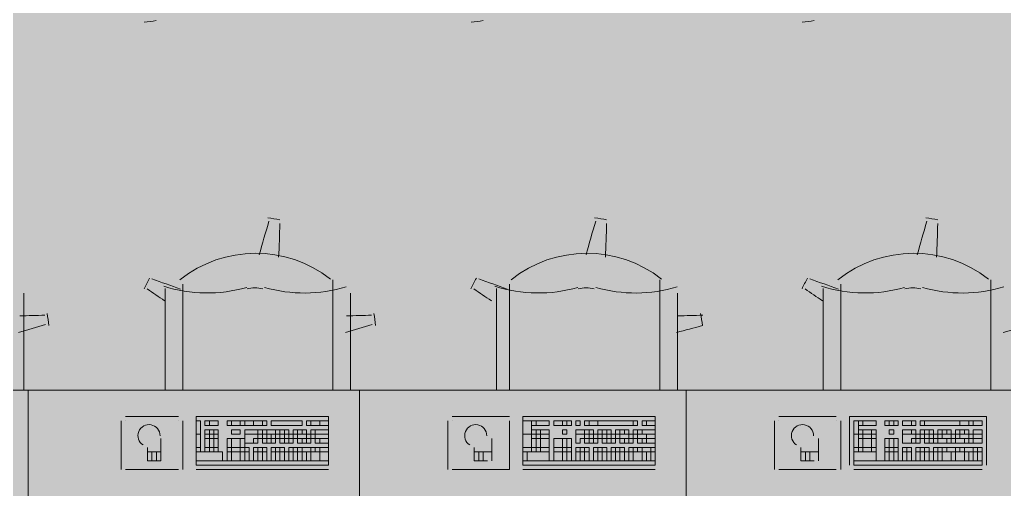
# Model space of a CAD drawing. Header units: millimetres. Extents: x 0 to 90.2, y 0 to 62.5.
# Drawn here: x 66.864 to 70.208, y 40.351 to 41.947 of the extents above; entities that cross this region are included whole.
import ezdxf

# ---------------------------------------------------------------- set-up
doc = ezdxf.new("R2010")
doc.units = ezdxf.units.MM
doc.layers.add('PDF_014405$FT-FIXFIT', color=7, linetype='Continuous')
doc.layers.add('PDF_014405$HL-TMP', color=7, linetype='Continuous', true_color=0xe6db59)

msp = doc.modelspace()

# ---------------------------------------------------------------- linework, layer by layer
at = {"layer": 'PDF_014405$FT-FIXFIT', "lineweight": 0}
for points in [[(67.4179, 40.6879), (67.4179, 41.0479)], [(67.9278, 41.0629), (67.9278, 40.6879)], [(68.5278, 40.6879), (68.5278, 41.0479)], [(69.0377, 41.0629), (69.0377, 40.6879)], [(69.6527, 40.6879), (69.6527, 41.0479)], [(70.1626, 41.0629), (70.1626, 40.6879)], [(66.8779, 40.6879), (66.8779, 41.0179)], [(67.3579, 41.0329), (67.3579, 40.6879)], [(67.9878, 40.6879), (67.9878, 41.0179)], [(68.4828, 41.0329), (68.4828, 40.6879)], [(69.0977, 40.6879), (69.0977, 41.0179)], [(69.5927, 41.0329), (69.5927, 40.6879)], [(67.2079, 40.5829), (67.2079, 40.4179)], [(67.4029, 40.5979), (67.2229, 40.5979)], [(67.2229, 40.5829), (67.2229, 40.5829)], [(67.4029, 40.5829), (67.4029, 40.5829)], [(67.4179, 40.4179), (67.4179, 40.5829)], [(67.9128, 40.4329), (67.9128, 40.5979), (67.4629, 40.5979), (67.4629, 40.4329)], [(68.3178, 40.5829), (68.3178, 40.4179)], [(68.5278, 40.5979), (68.3328, 40.5979)], [(68.3328, 40.5829), (68.3328, 40.5829)], [(68.3328, 40.4179), (68.5278, 40.4179), (68.5278, 40.5829)], [(69.0227, 40.4329), (69.0227, 40.5979), (68.5728, 40.5979), (68.5728, 40.4329)], [(69.4277, 40.5829), (69.4277, 40.4179)], [(69.6377, 40.5979), (69.4427, 40.5979)], [(69.4427, 40.5829), (69.4427, 40.5829)], [(69.6377, 40.5829), (69.6377, 40.5829)], [(69.6527, 40.4179), (69.6527, 40.5829)], [(70.1476, 40.4329), (70.1476, 40.5979), (69.6827, 40.5979), (69.6827, 40.4329)], [(67.2979, 40.4929), (67.2979, 40.4479), (67.3429, 40.4479), (67.3429, 40.5229)], [(68.4678, 40.4479), (68.4678, 40.5229)], [(69.5777, 40.4479), (69.5777, 40.5229)], [(67.3429, 40.4779), (67.2979, 40.4779)], [(67.3129, 40.4779), (67.3129, 40.4479)], [(67.3279, 40.4779), (67.3279, 40.4479)], [(68.4078, 40.4929), (68.4078, 40.4479), (68.4528, 40.4479)], [(68.4678, 40.4779), (68.4078, 40.4779)], [(68.4228, 40.4779), (68.4228, 40.4479)], [(68.4378, 40.4779), (68.4378, 40.4479)], [(69.5177, 40.4929), (69.5177, 40.4479), (69.5627, 40.4479)], [(69.5777, 40.4779), (69.5177, 40.4779)], [(69.5327, 40.4779), (69.5327, 40.4479)], [(69.5477, 40.4779), (69.5477, 40.4479)], [(67.2229, 40.4179), (67.2229, 40.4179)], [(67.2229, 40.4179), (67.4029, 40.4179)], [(67.4629, 40.4179), (67.9128, 40.4179)], [(68.3328, 40.4179), (68.3328, 40.4179)], [(68.5728, 40.4179), (69.0227, 40.4179)], [(69.4427, 40.4179), (69.4427, 40.4179)], [(69.4427, 40.4179), (69.6377, 40.4179)], [(69.6977, 40.4329), (69.6977, 40.4329)], [(69.6977, 40.4179), (70.1326, 40.4179)], [(70.1326, 40.4329), (70.1326, 40.4329)]]:
    msp.add_lwpolyline(points, dxfattribs=at)
msp.add_lwpolyline([(69.0949, 40.8841, 0.00719), (69.1828, 40.9071, 0.025003), (69.1764, 40.9478)], format="xyb", dxfattribs=at)
for points in [[(65.783, 40.6879), (66.8929, 40.6879), (66.8929, 39.473), (65.783, 39.473)], [(66.8929, 40.6879), (68.0178, 40.6879), (68.0178, 39.473), (66.8929, 39.473)], [(68.0178, 40.6879), (69.1277, 40.6879), (69.1277, 39.473), (68.0178, 39.473)], [(69.1277, 40.6879), (70.2376, 40.6879), (70.2376, 39.473), (69.1277, 39.473)], [(67.4779, 40.5829), (67.4629, 40.5829), (67.4629, 40.5379), (67.4779, 40.5379)], [(67.5079, 40.5829), (67.4929, 40.5829), (67.4929, 40.5679), (67.5079, 40.5679)], [(67.5379, 40.5829), (67.5079, 40.5829), (67.5079, 40.5679), (67.5379, 40.5679)], [(67.5829, 40.5829), (67.5679, 40.5829), (67.5679, 40.5679), (67.5829, 40.5679)], [(67.6129, 40.5829), (67.5829, 40.5829), (67.5829, 40.5679), (67.6129, 40.5679)], [(67.6279, 40.5829), (67.6129, 40.5829), (67.6129, 40.5679), (67.6279, 40.5679)], [(67.6279, 40.5829), (67.6579, 40.5829), (67.6579, 40.5679), (67.6279, 40.5679)], [(67.6579, 40.5829), (67.6879, 40.5829), (67.6879, 40.5679), (67.6579, 40.5679)], [(67.6879, 40.5829), (67.7029, 40.5829), (67.7029, 40.5679), (67.6879, 40.5679)], [(67.8228, 40.5829), (67.7179, 40.5829), (67.7179, 40.5679), (67.8228, 40.5679)], [(67.8528, 40.5829), (67.8378, 40.5829), (67.8378, 40.5679), (67.8528, 40.5679)], [(67.8828, 40.5829), (67.8528, 40.5829), (67.8528, 40.5679), (67.8828, 40.5679)], [(67.9128, 40.5829), (67.8828, 40.5829), (67.8828, 40.5679), (67.9128, 40.5679)], [(68.6028, 40.5829), (68.5728, 40.5829), (68.5728, 40.5379), (68.6028, 40.5379)], [(68.6178, 40.5829), (68.6028, 40.5829), (68.6028, 40.5679), (68.6178, 40.5679)], [(68.6628, 40.5829), (68.6178, 40.5829), (68.6178, 40.5679), (68.6628, 40.5679)], [(68.7078, 40.5829), (68.6778, 40.5829), (68.6778, 40.5679), (68.7078, 40.5679)], [(68.7228, 40.5829), (68.7078, 40.5829), (68.7078, 40.5679), (68.7228, 40.5679)], [(68.7378, 40.5829), (68.7228, 40.5829), (68.7228, 40.5679), (68.7378, 40.5679)], [(68.7528, 40.5829), (68.7678, 40.5829), (68.7678, 40.5679), (68.7528, 40.5679)], [(68.7828, 40.5829), (68.7978, 40.5829), (68.7978, 40.5679), (68.7828, 40.5679)], [(68.7978, 40.5829), (68.8278, 40.5829), (68.8278, 40.5679), (68.7978, 40.5679)], [(68.9477, 40.5829), (68.8278, 40.5829), (68.8278, 40.5679), (68.9477, 40.5679)], [(68.9627, 40.5829), (68.9477, 40.5829), (68.9477, 40.5679), (68.9627, 40.5679)], [(68.9927, 40.5829), (68.9777, 40.5829), (68.9777, 40.5679), (68.9927, 40.5679)], [(69.0227, 40.5829), (68.9927, 40.5829), (68.9927, 40.5679), (69.0227, 40.5679)], [(69.7127, 40.5829), (69.6977, 40.5829), (69.6977, 40.5379), (69.7127, 40.5379)], [(69.7277, 40.5829), (69.7127, 40.5829), (69.7127, 40.5679), (69.7277, 40.5679)], [(69.7727, 40.5829), (69.7277, 40.5829), (69.7277, 40.5679), (69.7727, 40.5679)], [(69.8177, 40.5829), (69.8027, 40.5829), (69.8027, 40.5679), (69.8177, 40.5679)], [(69.8327, 40.5829), (69.8177, 40.5829), (69.8177, 40.5679), (69.8327, 40.5679)], [(69.8477, 40.5829), (69.8327, 40.5829), (69.8327, 40.5679), (69.8477, 40.5679)], [(69.8627, 40.5829), (69.8927, 40.5829), (69.8927, 40.5679), (69.8627, 40.5679)], [(69.8927, 40.5829), (69.9077, 40.5829), (69.9077, 40.5679), (69.8927, 40.5679)], [(69.9227, 40.5829), (69.9377, 40.5829), (69.9377, 40.5679), (69.9227, 40.5679)], [(70.0576, 40.5829), (69.9377, 40.5829), (69.9377, 40.5679), (70.0576, 40.5679)], [(70.0876, 40.5829), (70.0576, 40.5829), (70.0576, 40.5679), (70.0876, 40.5679)], [(70.1026, 40.5829), (70.0876, 40.5829), (70.0876, 40.5679), (70.1026, 40.5679)], [(70.1326, 40.5829), (70.1026, 40.5829), (70.1026, 40.5679), (70.1326, 40.5679)], [(67.4779, 40.5379), (67.4629, 40.5379), (67.4629, 40.4929), (67.4779, 40.4929)], [(67.5079, 40.5529), (67.4929, 40.5529), (67.4929, 40.5379), (67.5079, 40.5379)], [(67.5079, 40.5379), (67.4929, 40.5379), (67.4929, 40.5229), (67.5079, 40.5229)], [(67.5229, 40.5529), (67.5079, 40.5529), (67.5079, 40.5379), (67.5229, 40.5379)], [(67.5229, 40.5379), (67.5079, 40.5379), (67.5079, 40.5229), (67.5229, 40.5229)], [(67.5379, 40.5529), (67.5229, 40.5529), (67.5229, 40.5379), (67.5379, 40.5379)], [(67.5379, 40.5379), (67.5229, 40.5379), (67.5229, 40.5229), (67.5379, 40.5229)], [(67.6129, 40.5529), (67.5829, 40.5529), (67.5829, 40.5379), (67.6129, 40.5379)], [(67.6729, 40.5529), (67.6279, 40.5529), (67.6279, 40.5379), (67.6729, 40.5379)], [(67.6579, 40.5379), (67.6279, 40.5379), (67.6279, 40.5079), (67.6579, 40.5079), (67.6579, 40.5229), (67.6729, 40.5229), (67.6729, 40.5379)], [(67.6879, 40.5529), (67.6729, 40.5529), (67.6729, 40.5379), (67.6879, 40.5379)], [(67.6879, 40.5379), (67.6729, 40.5379), (67.6729, 40.5229), (67.6879, 40.5229)], [(67.7029, 40.5529), (67.6879, 40.5529), (67.6879, 40.5379), (67.7029, 40.5379)], [(67.7329, 40.5529), (67.7029, 40.5529), (67.7029, 40.5379), (67.7329, 40.5379)], [(67.7179, 40.5379), (67.7029, 40.5379), (67.7029, 40.5229), (67.7179, 40.5229)], [(67.7329, 40.5379), (67.7179, 40.5379), (67.7179, 40.5229), (67.7329, 40.5229)], [(67.7478, 40.5529), (67.7329, 40.5529), (67.7329, 40.5379), (67.7478, 40.5379)], [(67.7478, 40.5379), (67.7329, 40.5379), (67.7329, 40.5229), (67.7478, 40.5229)], [(67.7628, 40.5529), (67.7478, 40.5529), (67.7478, 40.5379), (67.7628, 40.5379)], [(67.7778, 40.5529), (67.7628, 40.5529), (67.7628, 40.5379), (67.7778, 40.5379)], [(67.7778, 40.5379), (67.7628, 40.5379), (67.7628, 40.5229), (67.7778, 40.5229)], [(67.7928, 40.5379), (67.7778, 40.5379), (67.7778, 40.5229), (67.7928, 40.5229)], [(67.8078, 40.5529), (67.7928, 40.5529), (67.7928, 40.5379), (67.8078, 40.5379)], [(67.8078, 40.5379), (67.7928, 40.5379), (67.7928, 40.5229), (67.8078, 40.5229)], [(67.8228, 40.5529), (67.8078, 40.5529), (67.8078, 40.5379), (67.8228, 40.5379)], [(67.8378, 40.5379), (67.8078, 40.5379), (67.8078, 40.5229), (67.8378, 40.5229)], [(67.8378, 40.5529), (67.8228, 40.5529), (67.8228, 40.5379), (67.8378, 40.5379)], [(67.8528, 40.5379), (67.8378, 40.5379), (67.8378, 40.5229), (67.8528, 40.5229)], [(67.8678, 40.5529), (67.8528, 40.5529), (67.8528, 40.5379), (67.8678, 40.5379)], [(67.8678, 40.5379), (67.8528, 40.5379), (67.8528, 40.5229), (67.8678, 40.5229)], [(67.9128, 40.5529), (67.8678, 40.5529), (67.8678, 40.5379), (67.9128, 40.5379)], [(67.9128, 40.5379), (67.8678, 40.5379), (67.8678, 40.5229), (67.9128, 40.5229)], [(68.6028, 40.5379), (68.5728, 40.5379), (68.5728, 40.4929), (68.6028, 40.4929)], [(68.6178, 40.5529), (68.6028, 40.5529), (68.6028, 40.5379), (68.6178, 40.5379)], [(68.6178, 40.5379), (68.6028, 40.5379), (68.6028, 40.5229), (68.6178, 40.5229)], [(68.6328, 40.5529), (68.6178, 40.5529), (68.6178, 40.5379), (68.6328, 40.5379)], [(68.6328, 40.5379), (68.6178, 40.5379), (68.6178, 40.5229), (68.6328, 40.5229)], [(68.6628, 40.5529), (68.6328, 40.5529), (68.6328, 40.5379), (68.6628, 40.5379)], [(68.6628, 40.5379), (68.6328, 40.5379), (68.6328, 40.5229), (68.6628, 40.5229)], [(68.7228, 40.5529), (68.7078, 40.5529), (68.7078, 40.5379), (68.7228, 40.5379)], [(68.7828, 40.5529), (68.7528, 40.5529), (68.7528, 40.5379), (68.7828, 40.5379)], [(68.7678, 40.5379), (68.7528, 40.5379), (68.7528, 40.5079), (68.7678, 40.5079), (68.7678, 40.5229), (68.7828, 40.5229), (68.7828, 40.5379)], [(68.7978, 40.5529), (68.7828, 40.5529), (68.7828, 40.5379), (68.7978, 40.5379)], [(68.8128, 40.5529), (68.7978, 40.5529), (68.7978, 40.5379), (68.8128, 40.5379)], [(68.8128, 40.5379), (68.7978, 40.5379), (68.7978, 40.5229), (68.8128, 40.5229)], [(68.8278, 40.5379), (68.8128, 40.5379), (68.8128, 40.5229), (68.8278, 40.5229)], [(68.8428, 40.5529), (68.8278, 40.5529), (68.8278, 40.5379), (68.8428, 40.5379)], [(68.8428, 40.5379), (68.8278, 40.5379), (68.8278, 40.5229), (68.8428, 40.5229)], [(68.8578, 40.5529), (68.8428, 40.5529), (68.8428, 40.5379), (68.8578, 40.5379)], [(68.8728, 40.5529), (68.8578, 40.5529), (68.8578, 40.5379), (68.8728, 40.5379)], [(68.8728, 40.5379), (68.8578, 40.5379), (68.8578, 40.5229), (68.8728, 40.5229)], [(68.8877, 40.5379), (68.8728, 40.5379), (68.8728, 40.5229), (68.8877, 40.5229)], [(68.9027, 40.5529), (68.8877, 40.5529), (68.8877, 40.5379), (68.9027, 40.5379)], [(68.9027, 40.5379), (68.8877, 40.5379), (68.8877, 40.5229), (68.9027, 40.5229)], [(68.9177, 40.5529), (68.9027, 40.5529), (68.9027, 40.5379), (68.9177, 40.5379)], [(68.9327, 40.5379), (68.9027, 40.5379), (68.9027, 40.5229), (68.9327, 40.5229)], [(68.9327, 40.5529), (68.9177, 40.5529), (68.9177, 40.5379), (68.9327, 40.5379)], [(68.9477, 40.5379), (68.9327, 40.5379), (68.9327, 40.5229), (68.9477, 40.5229)], [(68.9627, 40.5529), (68.9477, 40.5529), (68.9477, 40.5379), (68.9627, 40.5379)], [(68.9627, 40.5379), (68.9477, 40.5379), (68.9477, 40.5229), (68.9627, 40.5229)], [(68.9777, 40.5529), (68.9627, 40.5529), (68.9627, 40.5379), (68.9777, 40.5379)], [(68.9927, 40.5379), (68.9627, 40.5379), (68.9627, 40.5229), (68.9927, 40.5229)], [(69.0227, 40.5529), (68.9777, 40.5529), (68.9777, 40.5379), (69.0227, 40.5379)], [(69.0227, 40.5379), (68.9927, 40.5379), (68.9927, 40.5229), (69.0227, 40.5229)], [(69.7127, 40.5379), (69.6977, 40.5379), (69.6977, 40.4929), (69.7127, 40.4929)], [(69.7277, 40.5529), (69.7127, 40.5529), (69.7127, 40.5379), (69.7277, 40.5379)], [(69.7277, 40.5379), (69.7127, 40.5379), (69.7127, 40.5229), (69.7277, 40.5229)], [(69.7577, 40.5529), (69.7277, 40.5529), (69.7277, 40.5379), (69.7577, 40.5379)], [(69.7577, 40.5379), (69.7277, 40.5379), (69.7277, 40.5229), (69.7577, 40.5229)], [(69.7727, 40.5529), (69.7577, 40.5529), (69.7577, 40.5379), (69.7727, 40.5379)], [(69.7727, 40.5379), (69.7577, 40.5379), (69.7577, 40.5229), (69.7727, 40.5229)], [(69.8327, 40.5529), (69.8177, 40.5529), (69.8177, 40.5379), (69.8327, 40.5379)], [(69.8927, 40.5529), (69.8627, 40.5529), (69.8627, 40.5379), (69.8927, 40.5379)], [(69.8927, 40.5379), (69.8627, 40.5379), (69.8627, 40.5079), (69.8927, 40.5079), (69.8927, 40.5229), (69.9077, 40.5229), (69.9077, 40.5379)], [(69.9077, 40.5529), (69.8927, 40.5529), (69.8927, 40.5379), (69.9077, 40.5379)], [(69.9227, 40.5379), (69.9077, 40.5379), (69.9077, 40.5229), (69.9227, 40.5229)], [(69.9377, 40.5529), (69.9227, 40.5529), (69.9227, 40.5379), (69.9377, 40.5379)], [(69.9377, 40.5379), (69.9227, 40.5379), (69.9227, 40.5229), (69.9377, 40.5229)], [(69.9527, 40.5529), (69.9377, 40.5529), (69.9377, 40.5379), (69.9527, 40.5379)], [(69.9677, 40.5529), (69.9527, 40.5529), (69.9527, 40.5379), (69.9677, 40.5379)], [(69.9677, 40.5379), (69.9527, 40.5379), (69.9527, 40.5229), (69.9677, 40.5229)], [(69.9827, 40.5379), (69.9677, 40.5379), (69.9677, 40.5229), (69.9827, 40.5229)], [(69.9977, 40.5529), (69.9827, 40.5529), (69.9827, 40.5379), (69.9977, 40.5379)], [(69.9977, 40.5379), (69.9827, 40.5379), (69.9827, 40.5229), (69.9977, 40.5229)], [(70.0127, 40.5529), (69.9977, 40.5529), (69.9977, 40.5379), (70.0127, 40.5379)], [(70.0277, 40.5379), (69.9977, 40.5379), (69.9977, 40.5229), (70.0277, 40.5229)], [(70.0277, 40.5529), (70.0127, 40.5529), (70.0127, 40.5379), (70.0277, 40.5379)], [(70.0426, 40.5379), (70.0277, 40.5379), (70.0277, 40.5229), (70.0426, 40.5229)], [(70.0576, 40.5529), (70.0426, 40.5529), (70.0426, 40.5379), (70.0576, 40.5379)], [(70.0576, 40.5379), (70.0426, 40.5379), (70.0426, 40.5229), (70.0576, 40.5229)], [(70.0726, 40.5529), (70.0576, 40.5529), (70.0576, 40.5379), (70.0726, 40.5379)], [(70.0876, 40.5379), (70.0576, 40.5379), (70.0576, 40.5229), (70.0876, 40.5229)], [(70.0876, 40.5529), (70.0726, 40.5529), (70.0726, 40.5379), (70.0876, 40.5379)], [(70.1026, 40.5379), (70.0876, 40.5379), (70.0876, 40.5229), (70.1026, 40.5229)], [(70.1326, 40.5529), (70.1026, 40.5529), (70.1026, 40.5379), (70.1326, 40.5379)], [(70.1326, 40.5379), (70.1026, 40.5379), (70.1026, 40.5229), (70.1326, 40.5229)], [(67.5079, 40.5229), (67.4929, 40.5229), (67.4929, 40.4929), (67.5079, 40.4929)], [(67.5229, 40.5229), (67.5079, 40.5229), (67.5079, 40.4929), (67.5229, 40.4929)], [(67.5379, 40.5229), (67.5229, 40.5229), (67.5229, 40.4929), (67.5379, 40.4929)], [(67.5829, 40.5229), (67.5679, 40.5229), (67.5679, 40.4929), (67.5829, 40.4929)], [(67.6129, 40.5229), (67.5829, 40.5229), (67.5829, 40.4929), (67.6129, 40.4929)], [(67.6279, 40.5229), (67.6129, 40.5229), (67.6129, 40.4929), (67.6279, 40.4929)], [(67.6729, 40.5229), (67.6579, 40.5229), (67.6579, 40.5079), (67.6729, 40.5079)], [(67.7029, 40.5229), (67.6879, 40.5229), (67.6879, 40.5079), (67.7029, 40.5079)], [(67.7179, 40.5229), (67.7029, 40.5229), (67.7029, 40.5079), (67.7179, 40.5079)], [(67.7329, 40.5229), (67.7179, 40.5229), (67.7179, 40.5079), (67.7329, 40.5079)], [(67.7628, 40.5229), (67.7478, 40.5229), (67.7478, 40.5079), (67.7628, 40.5079)], [(67.7778, 40.5229), (67.7628, 40.5229), (67.7628, 40.5079), (67.7778, 40.5079)], [(67.7928, 40.5229), (67.7778, 40.5229), (67.7778, 40.5079), (67.7928, 40.5079)], [(67.8228, 40.5229), (67.8078, 40.5229), (67.8078, 40.5079), (67.8228, 40.5079)], [(67.8378, 40.5229), (67.8228, 40.5229), (67.8228, 40.5079), (67.8378, 40.5079)], [(67.8528, 40.5229), (67.8378, 40.5229), (67.8378, 40.5079), (67.8528, 40.5079)], [(67.8828, 40.5229), (67.8678, 40.5229), (67.8678, 40.5079), (67.8828, 40.5079)], [(67.9128, 40.5229), (67.8828, 40.5229), (67.8828, 40.5079), (67.9128, 40.5079)], [(68.6178, 40.5229), (68.6028, 40.5229), (68.6028, 40.4929), (68.6178, 40.4929)], [(68.6328, 40.5229), (68.6178, 40.5229), (68.6178, 40.4929), (68.6328, 40.4929)], [(68.6628, 40.5229), (68.6328, 40.5229), (68.6328, 40.4929), (68.6628, 40.4929)], [(68.7078, 40.5229), (68.6778, 40.5229), (68.6778, 40.4929), (68.7078, 40.4929)], [(68.7228, 40.5229), (68.7078, 40.5229), (68.7078, 40.4929), (68.7228, 40.4929)], [(68.7378, 40.5229), (68.7228, 40.5229), (68.7228, 40.4929), (68.7378, 40.4929)], [(68.7978, 40.5229), (68.7828, 40.5229), (68.7828, 40.5079), (68.7978, 40.5079)], [(68.8128, 40.5229), (68.7978, 40.5229), (68.7978, 40.5079), (68.8128, 40.5079)], [(68.8278, 40.5229), (68.8128, 40.5229), (68.8128, 40.5079), (68.8278, 40.5079)], [(68.8578, 40.5229), (68.8428, 40.5229), (68.8428, 40.5079), (68.8578, 40.5079)], [(68.8728, 40.5229), (68.8578, 40.5229), (68.8578, 40.5079), (68.8728, 40.5079)], [(68.8877, 40.5229), (68.8728, 40.5229), (68.8728, 40.5079), (68.8877, 40.5079)], [(68.9177, 40.5229), (68.9027, 40.5229), (68.9027, 40.5079), (68.9177, 40.5079)], [(68.9327, 40.5229), (68.9177, 40.5229), (68.9177, 40.5079), (68.9327, 40.5079)], [(68.9477, 40.5229), (68.9327, 40.5229), (68.9327, 40.5079), (68.9477, 40.5079)], [(68.9777, 40.5229), (68.9627, 40.5229), (68.9627, 40.5079), (68.9777, 40.5079)], [(68.9927, 40.5229), (68.9777, 40.5229), (68.9777, 40.5079), (68.9927, 40.5079)], [(69.0227, 40.5229), (68.9927, 40.5229), (68.9927, 40.5079), (69.0227, 40.5079)], [(69.7277, 40.5229), (69.7127, 40.5229), (69.7127, 40.4929), (69.7277, 40.4929)], [(69.7577, 40.5229), (69.7277, 40.5229), (69.7277, 40.4929), (69.7577, 40.4929)], [(69.7727, 40.5229), (69.7577, 40.5229), (69.7577, 40.4929), (69.7727, 40.4929)], [(69.8177, 40.5229), (69.8027, 40.5229), (69.8027, 40.4929), (69.8177, 40.4929)], [(69.8327, 40.5229), (69.8177, 40.5229), (69.8177, 40.4929), (69.8327, 40.4929)], [(69.8477, 40.5229), (69.8327, 40.5229), (69.8327, 40.4929), (69.8477, 40.4929)], [(69.9077, 40.5229), (69.8927, 40.5229), (69.8927, 40.5079), (69.9077, 40.5079)], [(69.9227, 40.5229), (69.9077, 40.5229), (69.9077, 40.5079), (69.9227, 40.5079)], [(69.9527, 40.5229), (69.9377, 40.5229), (69.9377, 40.5079), (69.9527, 40.5079)], [(69.9677, 40.5229), (69.9527, 40.5229), (69.9527, 40.5079), (69.9677, 40.5079)], [(69.9827, 40.5229), (69.9677, 40.5229), (69.9677, 40.5079), (69.9827, 40.5079)], [(70.0127, 40.5229), (69.9827, 40.5229), (69.9827, 40.5079), (70.0127, 40.5079)], [(70.0277, 40.5229), (70.0127, 40.5229), (70.0127, 40.5079), (70.0277, 40.5079)], [(70.0426, 40.5229), (70.0277, 40.5229), (70.0277, 40.5079), (70.0426, 40.5079)], [(70.0726, 40.5229), (70.0426, 40.5229), (70.0426, 40.5079), (70.0726, 40.5079)], [(70.0876, 40.5229), (70.0726, 40.5229), (70.0726, 40.5079), (70.0876, 40.5079)], [(70.1026, 40.5229), (70.0876, 40.5229), (70.0876, 40.5079), (70.1026, 40.5079)], [(70.1326, 40.5229), (70.1026, 40.5229), (70.1026, 40.5079), (70.1326, 40.5079)], [(67.4779, 40.4929), (67.4629, 40.4929), (67.4629, 40.4779), (67.4779, 40.4779)], [(67.5529, 40.4479), (67.4629, 40.4479), (67.4629, 40.4779), (67.5529, 40.4779)], [(67.5079, 40.4929), (67.4929, 40.4929), (67.4929, 40.4779), (67.5079, 40.4779)], [(67.5229, 40.4929), (67.5079, 40.4929), (67.5079, 40.4779), (67.5229, 40.4779)], [(67.5379, 40.4929), (67.5229, 40.4929), (67.5229, 40.4779), (67.5379, 40.4779)], [(67.5829, 40.4929), (67.5679, 40.4929), (67.5679, 40.4779), (67.5829, 40.4779)], [(67.5829, 40.4779), (67.5679, 40.4779), (67.5679, 40.4479), (67.5829, 40.4479)], [(67.6129, 40.4929), (67.5829, 40.4929), (67.5829, 40.4779), (67.6129, 40.4779)], [(67.6129, 40.4779), (67.5829, 40.4779), (67.5829, 40.4479), (67.6129, 40.4479)], [(67.6279, 40.4929), (67.6129, 40.4929), (67.6129, 40.4779), (67.6279, 40.4779)], [(67.6279, 40.4779), (67.6129, 40.4779), (67.6129, 40.4479), (67.6279, 40.4479)], [(67.6429, 40.4929), (67.6279, 40.4929), (67.6279, 40.4779), (67.6429, 40.4779)], [(67.6429, 40.4779), (67.6279, 40.4779), (67.6279, 40.4479), (67.6429, 40.4479)], [(67.6729, 40.4929), (67.6579, 40.4929), (67.6579, 40.4779), (67.6729, 40.4779)], [(67.6729, 40.4779), (67.6579, 40.4779), (67.6579, 40.4479), (67.6729, 40.4479)], [(67.6879, 40.4929), (67.6729, 40.4929), (67.6729, 40.4779), (67.6879, 40.4779)], [(67.6879, 40.4779), (67.6729, 40.4779), (67.6729, 40.4479), (67.6879, 40.4479)], [(67.7029, 40.4929), (67.6879, 40.4929), (67.6879, 40.4779), (67.7029, 40.4779)], [(67.7029, 40.4779), (67.6879, 40.4779), (67.6879, 40.4479), (67.7029, 40.4479)], [(67.7329, 40.4929), (67.7179, 40.4929), (67.7179, 40.4779), (67.7329, 40.4779)], [(67.7329, 40.4779), (67.7179, 40.4779), (67.7179, 40.4479), (67.7329, 40.4479)], [(67.7478, 40.4929), (67.7329, 40.4929), (67.7329, 40.4779), (67.7478, 40.4779)], [(67.7478, 40.4779), (67.7329, 40.4779), (67.7329, 40.4479), (67.7478, 40.4479)], [(67.7628, 40.4929), (67.7478, 40.4929), (67.7478, 40.4779), (67.7628, 40.4779)], [(67.7778, 40.4779), (67.7628, 40.4779), (67.7628, 40.4479), (67.7778, 40.4479)], [(67.7928, 40.4929), (67.7778, 40.4929), (67.7778, 40.4779), (67.7928, 40.4779)], [(67.7928, 40.4779), (67.7778, 40.4779), (67.7778, 40.4479), (67.7928, 40.4479)], [(67.8078, 40.4929), (67.7928, 40.4929), (67.7928, 40.4779), (67.8078, 40.4779)], [(67.8228, 40.4929), (67.8078, 40.4929), (67.8078, 40.4779), (67.8228, 40.4779)], [(67.8228, 40.4779), (67.8078, 40.4779), (67.8078, 40.4479), (67.8228, 40.4479)], [(67.8528, 40.4929), (67.8228, 40.4929), (67.8228, 40.4779), (67.8528, 40.4779)], [(67.8378, 40.4779), (67.8228, 40.4779), (67.8228, 40.4479), (67.8378, 40.4479)], [(67.8528, 40.4779), (67.8378, 40.4779), (67.8378, 40.4479), (67.8528, 40.4479)], [(67.8678, 40.4929), (67.8528, 40.4929), (67.8528, 40.4779), (67.8678, 40.4779)], [(67.8828, 40.4779), (67.8528, 40.4779), (67.8528, 40.4479), (67.8828, 40.4479)], [(67.8828, 40.4929), (67.8678, 40.4929), (67.8678, 40.4779), (67.8828, 40.4779)], [(67.9128, 40.4929), (67.8828, 40.4929), (67.8828, 40.4779), (67.9128, 40.4779)], [(67.9128, 40.4779), (67.8828, 40.4779), (67.8828, 40.4479), (67.9128, 40.4479)], [(68.6028, 40.4929), (68.5728, 40.4929), (68.5728, 40.4779), (68.6028, 40.4779)], [(68.6628, 40.4479), (68.5878, 40.4479), (68.5878, 40.4779), (68.6628, 40.4779)], [(68.6178, 40.4929), (68.6028, 40.4929), (68.6028, 40.4779), (68.6178, 40.4779)], [(68.6328, 40.4929), (68.6178, 40.4929), (68.6178, 40.4779), (68.6328, 40.4779)], [(68.6628, 40.4929), (68.6328, 40.4929), (68.6328, 40.4779), (68.6628, 40.4779)], [(68.7078, 40.4929), (68.6778, 40.4929), (68.6778, 40.4779), (68.7078, 40.4779)], [(68.7078, 40.4779), (68.6778, 40.4779), (68.6778, 40.4479), (68.7078, 40.4479)], [(68.7228, 40.4929), (68.7078, 40.4929), (68.7078, 40.4779), (68.7228, 40.4779)], [(68.7228, 40.4779), (68.7078, 40.4779), (68.7078, 40.4479), (68.7228, 40.4479)], [(68.7378, 40.4929), (68.7228, 40.4929), (68.7228, 40.4779), (68.7378, 40.4779)], [(68.7378, 40.4779), (68.7228, 40.4779), (68.7228, 40.4479), (68.7378, 40.4479)], [(68.7678, 40.4929), (68.7528, 40.4929), (68.7528, 40.4779), (68.7678, 40.4779)], [(68.7678, 40.4779), (68.7528, 40.4779), (68.7528, 40.4479), (68.7678, 40.4479)], [(68.7828, 40.4929), (68.7678, 40.4929), (68.7678, 40.4779), (68.7828, 40.4779)], [(68.7828, 40.4779), (68.7678, 40.4779), (68.7678, 40.4479), (68.7828, 40.4479)], [(68.7978, 40.4929), (68.7828, 40.4929), (68.7828, 40.4779), (68.7978, 40.4779)], [(68.7978, 40.4779), (68.7828, 40.4779), (68.7828, 40.4479), (68.7978, 40.4479)], [(68.8278, 40.4929), (68.8128, 40.4929), (68.8128, 40.4779), (68.8278, 40.4779)], [(68.8278, 40.4779), (68.8128, 40.4779), (68.8128, 40.4479), (68.8278, 40.4479)], [(68.8428, 40.4929), (68.8278, 40.4929), (68.8278, 40.4779), (68.8428, 40.4779)], [(68.8428, 40.4779), (68.8278, 40.4779), (68.8278, 40.4479), (68.8428, 40.4479)], [(68.8578, 40.4929), (68.8428, 40.4929), (68.8428, 40.4779), (68.8578, 40.4779)], [(68.8728, 40.4779), (68.8578, 40.4779), (68.8578, 40.4479), (68.8728, 40.4479)], [(68.8877, 40.4929), (68.8728, 40.4929), (68.8728, 40.4779), (68.8877, 40.4779)], [(68.8877, 40.4779), (68.8728, 40.4779), (68.8728, 40.4479), (68.8877, 40.4479)], [(68.9027, 40.4929), (68.8877, 40.4929), (68.8877, 40.4779), (68.9027, 40.4779)], [(68.9027, 40.4779), (68.8877, 40.4779), (68.8877, 40.4479), (68.9027, 40.4479)], [(68.9177, 40.4929), (68.9027, 40.4929), (68.9027, 40.4779), (68.9177, 40.4779)], [(68.9327, 40.4779), (68.9177, 40.4779), (68.9177, 40.4479), (68.9327, 40.4479)], [(68.9477, 40.4929), (68.9327, 40.4929), (68.9327, 40.4779), (68.9477, 40.4779)], [(68.9477, 40.4779), (68.9327, 40.4779), (68.9327, 40.4479), (68.9477, 40.4479)], [(68.9627, 40.4929), (68.9477, 40.4929), (68.9477, 40.4779), (68.9627, 40.4779)], [(68.9777, 40.4779), (68.9477, 40.4779), (68.9477, 40.4479), (68.9777, 40.4479)], [(68.9777, 40.4929), (68.9627, 40.4929), (68.9627, 40.4779), (68.9777, 40.4779)], [(69.0077, 40.4929), (68.9777, 40.4929), (68.9777, 40.4779), (69.0077, 40.4779)], [(68.9927, 40.4779), (68.9777, 40.4779), (68.9777, 40.4479), (68.9927, 40.4479)], [(69.0227, 40.4929), (69.0077, 40.4929), (69.0077, 40.4779), (69.0227, 40.4779)], [(69.0227, 40.4779), (69.0077, 40.4779), (69.0077, 40.4479), (69.0227, 40.4479)], [(69.7127, 40.4929), (69.6977, 40.4929), (69.6977, 40.4779), (69.7127, 40.4779)], [(69.7727, 40.4479), (69.6977, 40.4479), (69.6977, 40.4779), (69.7727, 40.4779)], [(69.7277, 40.4929), (69.7127, 40.4929), (69.7127, 40.4779), (69.7277, 40.4779)], [(69.7577, 40.4929), (69.7277, 40.4929), (69.7277, 40.4779), (69.7577, 40.4779)], [(69.7727, 40.4929), (69.7577, 40.4929), (69.7577, 40.4779), (69.7727, 40.4779)], [(69.8177, 40.4929), (69.8027, 40.4929), (69.8027, 40.4779), (69.8177, 40.4779)], [(69.8177, 40.4779), (69.8027, 40.4779), (69.8027, 40.4479), (69.8177, 40.4479)], [(69.8327, 40.4929), (69.8177, 40.4929), (69.8177, 40.4779), (69.8327, 40.4779)], [(69.8327, 40.4779), (69.8177, 40.4779), (69.8177, 40.4479), (69.8327, 40.4479)], [(69.8477, 40.4929), (69.8327, 40.4929), (69.8327, 40.4779), (69.8477, 40.4779)], [(69.8477, 40.4779), (69.8327, 40.4779), (69.8327, 40.4479), (69.8477, 40.4479)], [(69.8777, 40.4929), (69.8627, 40.4929), (69.8627, 40.4779), (69.8777, 40.4779)], [(69.8777, 40.4779), (69.8627, 40.4779), (69.8627, 40.4479), (69.8777, 40.4479)], [(69.8927, 40.4929), (69.8777, 40.4929), (69.8777, 40.4779), (69.8927, 40.4779)], [(69.8927, 40.4779), (69.8777, 40.4779), (69.8777, 40.4479), (69.8927, 40.4479)], [(69.9227, 40.4929), (69.9077, 40.4929), (69.9077, 40.4779), (69.9227, 40.4779)], [(69.9227, 40.4779), (69.9077, 40.4779), (69.9077, 40.4479), (69.9227, 40.4479)], [(69.9377, 40.4929), (69.9227, 40.4929), (69.9227, 40.4779), (69.9377, 40.4779)], [(69.9377, 40.4779), (69.9227, 40.4779), (69.9227, 40.4479), (69.9377, 40.4479)], [(69.9527, 40.4929), (69.9377, 40.4929), (69.9377, 40.4779), (69.9527, 40.4779)], [(69.9677, 40.4779), (69.9527, 40.4779), (69.9527, 40.4479), (69.9677, 40.4479)], [(69.9827, 40.4929), (69.9677, 40.4929), (69.9677, 40.4779), (69.9827, 40.4779)], [(69.9827, 40.4779), (69.9677, 40.4779), (69.9677, 40.4479), (69.9827, 40.4479)], [(69.9977, 40.4929), (69.9827, 40.4929), (69.9827, 40.4779), (69.9977, 40.4779)], [(69.9977, 40.4779), (69.9827, 40.4779), (69.9827, 40.4479), (69.9977, 40.4479)], [(70.0127, 40.4929), (69.9977, 40.4929), (69.9977, 40.4779), (70.0127, 40.4779)], [(70.0277, 40.4779), (69.9977, 40.4779), (69.9977, 40.4479), (70.0277, 40.4479)], [(70.0426, 40.4929), (70.0127, 40.4929), (70.0127, 40.4779), (70.0426, 40.4779)], [(70.0426, 40.4779), (70.0277, 40.4779), (70.0277, 40.4479), (70.0426, 40.4479)], [(70.0576, 40.4929), (70.0426, 40.4929), (70.0426, 40.4779), (70.0576, 40.4779)], [(70.0726, 40.4779), (70.0426, 40.4779), (70.0426, 40.4479), (70.0726, 40.4479)], [(70.0726, 40.4929), (70.0576, 40.4929), (70.0576, 40.4779), (70.0726, 40.4779)], [(70.1026, 40.4929), (70.0726, 40.4929), (70.0726, 40.4779), (70.1026, 40.4779)], [(70.0876, 40.4779), (70.0726, 40.4779), (70.0726, 40.4479), (70.0876, 40.4479)], [(70.1026, 40.4779), (70.0876, 40.4779), (70.0876, 40.4479), (70.1026, 40.4479)], [(70.1176, 40.4929), (70.1026, 40.4929), (70.1026, 40.4779), (70.1176, 40.4779)], [(70.1326, 40.4929), (70.1176, 40.4929), (70.1176, 40.4779), (70.1326, 40.4779)], [(70.1326, 40.4779), (70.1176, 40.4779), (70.1176, 40.4479), (70.1326, 40.4479)], [(67.9128, 40.4329), (67.4629, 40.4329), (67.4629, 40.4479), (67.9128, 40.4479)], [(69.0227, 40.4329), (68.5728, 40.4329), (68.5728, 40.4479), (69.0227, 40.4479)], [(70.1326, 40.4329), (69.6977, 40.4329), (69.6977, 40.4479), (70.1326, 40.4479)]]:
    msp.add_lwpolyline(points, close=True, dxfattribs=at)
for centre, radius, start, end in [((67.2428, 42.348), 0.4125, 276.1361, 281.8652), ((68.3527, 42.348), 0.4125, 276.1361, 281.8652), ((69.4777, 42.348), 0.4125, 276.1361, 281.8652), ((70.873, 40.2929), 3.3076, 162.9713, 165.031), ((67.6628, 40.863), 0.4125, 78.1348, 83.8639), ((64.4367, 41.3105), 3.3111, 357.035, 359.0267), ((71.983, 40.2929), 3.3076, 162.9713, 165.031), ((68.7727, 40.863), 0.4125, 78.1348, 83.8639), ((65.5466, 41.3105), 3.3111, 357.035, 359.0267), ((73.1079, 40.2929), 3.3076, 162.9713, 165.031), ((69.8977, 40.863), 0.4125, 78.1348, 83.8639), ((66.6715, 41.3105), 3.3111, 357.035, 359.0267), ((67.6653, 40.7404), 0.4125, 51.9752, 128.5616), ((68.7903, 40.7404), 0.4125, 51.9752, 128.5616), ((69.9002, 40.7404), 0.4125, 51.9755, 128.5613), ((67.6627, 40.863), 0.4124, 150.1335, 155.8687), ((66.2378, 37.938), 3.3073, 69.2469, 71.0322), ((67.5004, 41.5053), 0.4874, 252.3868, 286.0243), ((68.7727, 40.863), 0.4124, 150.1335, 155.8687), ((67.3478, 37.938), 3.3073, 69.2469, 71.0322), ((68.6253, 41.5053), 0.4874, 252.3868, 286.0243), ((69.8976, 40.863), 0.4124, 150.1335, 155.8687), ((68.4727, 37.938), 3.3073, 69.2469, 71.0322), ((69.7352, 41.5053), 0.4874, 252.3866, 286.0245), ((69.2159, 43.7703), 3.3438, 234.9765, 236.2043), ((67.6628, 40.938), 0.0975, 73.9762, 106.0238), ((67.8303, 41.5053), 0.4875, 253.9771, 286.9245), ((70.3258, 43.7703), 3.3438, 234.9765, 236.2043), ((68.7877, 40.938), 0.0975, 73.9762, 106.0238), ((68.9552, 41.5053), 0.4875, 253.9771, 286.9245), ((71.4507, 43.7703), 3.3438, 234.9765, 236.2043), ((69.8977, 40.938), 0.0975, 73.9762, 106.0238), ((70.0651, 41.5053), 0.4875, 253.9771, 286.9245), ((67.0058, 37.625), 3.3179, 90.9753, 92.4426), ((66.5528, 40.863), 0.4125, 6.1361, 11.8652), ((68.1157, 37.625), 3.3179, 90.9753, 92.4426), ((67.6627, 40.863), 0.4125, 6.1361, 11.8652), ((69.2406, 37.625), 3.3179, 90.9753, 92.4426), ((65.9828, 44.073), 3.3073, 285.3808, 287.0287), ((67.0928, 44.073), 3.3073, 285.3808, 287.0287), ((69.3277, 44.073), 3.3073, 285.3808, 287.0287), ((67.3028, 40.533), 0.0375, 0, 237.2991), ((68.4127, 40.533), 0.0375, 0, 237.2991), ((69.5227, 40.533), 0.0375, 0, 237.2991)]:
    msp.add_arc(centre, radius, start, end, dxfattribs=at)
at = {"layer": 'PDF_014405$HL-TMP', "color": 54, "true_color": 0x999900, "transparency": 33554559}
for points in [[(73.5823, 45.2625), (61.7034, 45.2625), (73.5823, 36.6832)], [(61.7034, 45.2625), (73.5823, 36.6832), (61.7034, 36.6832)]]:
    msp.add_solid(points, dxfattribs=at)

doc.saveas('drawing.dxf')
